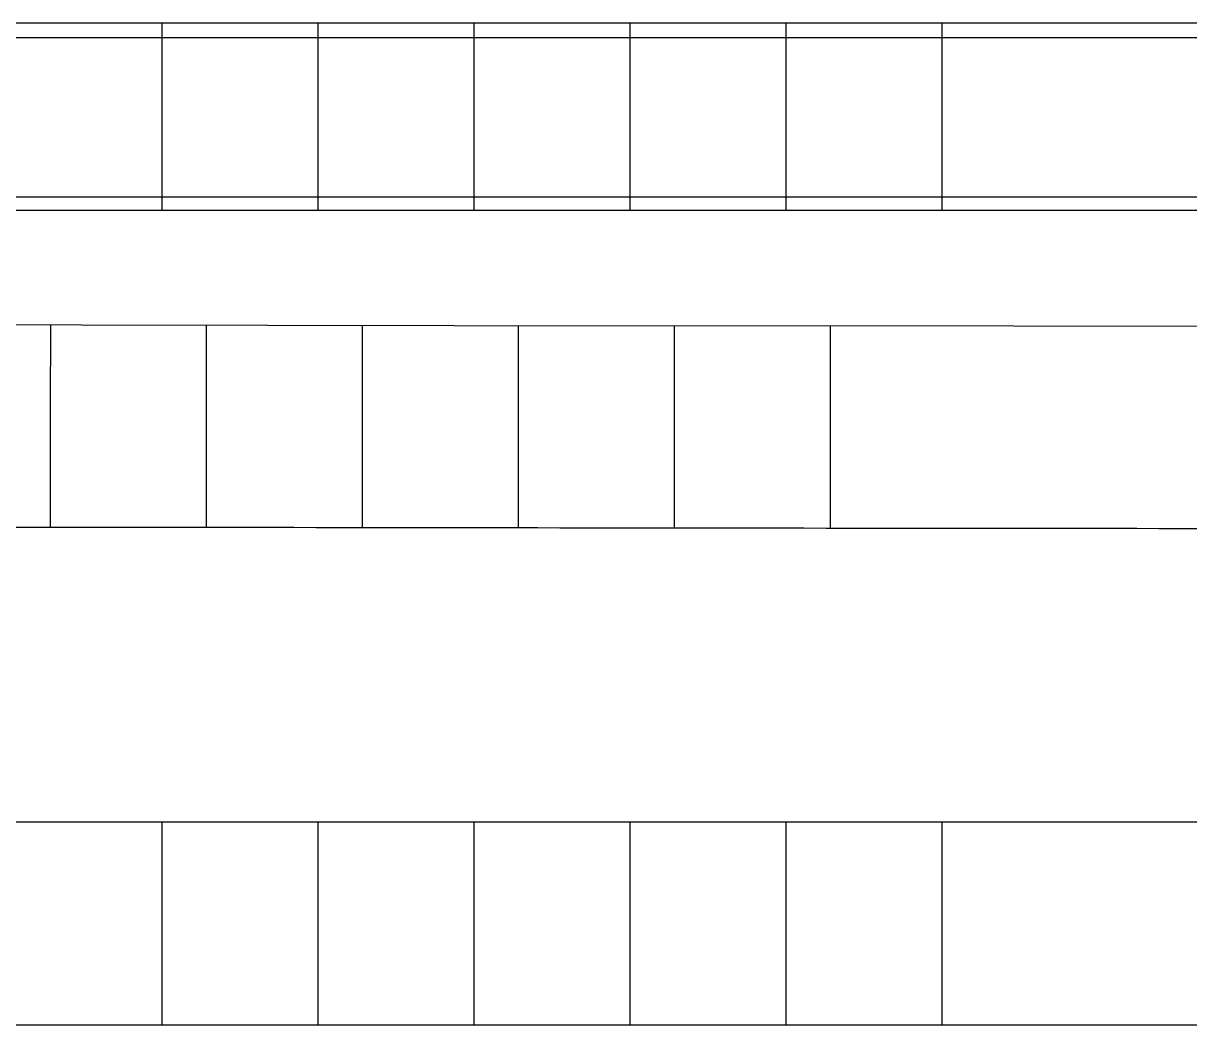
# Model space of a CAD drawing. Header units: metres. Extents: x 0 to 4.64, y -1.22 to 1.19.
# Drawn here: x 2.337 to 3.488, y -1.047 to -0.058 of the extents above; entities that cross this region are included whole.
import ezdxf

# ---------------------------------------------------------------- set-up
doc = ezdxf.new("R2010")
doc.units = ezdxf.units.M

msp = doc.modelspace()

# ---------------------------------------------------------------- linework, layer by layer
at = {"layer": 'back aka back', "color": 94}
msp.add_lwpolyline([(4.06, -0.2424), (4.64, -0.2424), (4.64, -0.1963), (4.64, -0.1502), (4.64, -0.1041), (4.64, -0.058), (4.06, -0.058), (3.48, -0.058), (2.9, -0.058), (2.32, -0.058), (2.32, -0.1041), (2.32, -0.1502), (2.32, -0.1963), (2.32, -0.2424), (2.9, -0.2424), (3.48, -0.2424), (4.06, -0.2424)], dxfattribs=at)
at = {"layer": 'back aka top', "color": 94}
msp.add_lwpolyline([(2.32, -0.8469), (2.32, -0.8969), (2.32, -0.9469), (2.32, -0.997), (2.32, -1.047), (2.9, -1.047), (3.48, -1.047), (4.06, -1.047), (4.64, -1.047), (4.64, -0.997), (4.64, -0.9469), (4.64, -0.8969), (4.64, -0.8469), (4.06, -0.8469), (3.48, -0.8469), (2.9, -0.8469), (2.32, -0.8469)], dxfattribs=at)
at = {"layer": 'buttocks', "color": 135}
for points in [[(2.474, -0.2424), (2.474, -0.2405), (2.474, -0.2387), (2.474, -0.2368), (2.474, -0.235), (2.474, -0.2331), (2.474, -0.2313), (2.474, -0.2294), (2.474, -0.2276), (2.474, -0.2258), (2.474, -0.2239), (2.474, -0.2221), (2.474, -0.2202), (2.474, -0.2184), (2.474, -0.2165), (2.474, -0.2147), (2.474, -0.2129), (2.474, -0.211), (2.474, -0.2092), (2.474, -0.2073), (2.474, -0.2055), (2.474, -0.2036), (2.474, -0.2018), (2.474, -0.2), (2.474, -0.1981), (2.474, -0.1963), (2.474, -0.1944), (2.474, -0.1926), (2.474, -0.1907), (2.474, -0.1889), (2.474, -0.1871), (2.474, -0.1852), (2.474, -0.1834), (2.474, -0.1815), (2.474, -0.1797), (2.474, -0.1778), (2.474, -0.176), (2.474, -0.1742), (2.474, -0.1723), (2.474, -0.1705), (2.474, -0.1686), (2.474, -0.1668), (2.474, -0.1649), (2.474, -0.1631), (2.474, -0.1613), (2.474, -0.1594), (2.474, -0.1576), (2.474, -0.1557), (2.474, -0.1539), (2.474, -0.152), (2.474, -0.1502), (2.474, -0.1484), (2.474, -0.1465), (2.474, -0.1447), (2.474, -0.1428), (2.474, -0.141), (2.474, -0.1391), (2.474, -0.1373), (2.474, -0.1355), (2.474, -0.1336), (2.474, -0.1318), (2.474, -0.1299), (2.474, -0.1281), (2.474, -0.1262), (2.474, -0.1244), (2.474, -0.1226), (2.474, -0.1207), (2.474, -0.1189), (2.474, -0.117), (2.474, -0.1152), (2.474, -0.1133), (2.474, -0.1115), (2.474, -0.1097), (2.474, -0.1078), (2.474, -0.106), (2.474, -0.1041), (2.474, -0.1023), (2.474, -0.1004), (2.474, -0.0986), (2.474, -0.0967), (2.474, -0.0949), (2.474, -0.0931), (2.474, -0.0912), (2.474, -0.0894), (2.474, -0.0875), (2.474, -0.0857), (2.474, -0.0838), (2.474, -0.082), (2.474, -0.0802), (2.474, -0.0783), (2.474, -0.0765), (2.474, -0.0746), (2.474, -0.0728), (2.474, -0.0709), (2.474, -0.0691), (2.474, -0.0673), (2.474, -0.0654), (2.474, -0.0636), (2.474, -0.0617), (2.474, -0.0599), (2.474, -0.058)], [(2.628, -0.2424), (2.628, -0.2405), (2.628, -0.2387), (2.628, -0.2368), (2.628, -0.235), (2.628, -0.2331), (2.628, -0.2313), (2.628, -0.2294), (2.628, -0.2276), (2.628, -0.2258), (2.628, -0.2239), (2.628, -0.2221), (2.628, -0.2202), (2.628, -0.2184), (2.628, -0.2165), (2.628, -0.2147), (2.628, -0.2129), (2.628, -0.211), (2.628, -0.2092), (2.628, -0.2073), (2.628, -0.2055), (2.628, -0.2036), (2.628, -0.2018), (2.628, -0.2), (2.628, -0.1981), (2.628, -0.1963), (2.628, -0.1944), (2.628, -0.1926), (2.628, -0.1907), (2.628, -0.1889), (2.628, -0.1871), (2.628, -0.1852), (2.628, -0.1834), (2.628, -0.1815), (2.628, -0.1797), (2.628, -0.1778), (2.628, -0.176), (2.628, -0.1742), (2.628, -0.1723), (2.628, -0.1705), (2.628, -0.1686), (2.628, -0.1668), (2.628, -0.1649), (2.628, -0.1631), (2.628, -0.1613), (2.628, -0.1594), (2.628, -0.1576), (2.628, -0.1557), (2.628, -0.1539), (2.628, -0.152), (2.628, -0.1502), (2.628, -0.1484), (2.628, -0.1465), (2.628, -0.1447), (2.628, -0.1428), (2.628, -0.141), (2.628, -0.1391), (2.628, -0.1373), (2.628, -0.1355), (2.628, -0.1336), (2.628, -0.1318), (2.628, -0.1299), (2.628, -0.1281), (2.628, -0.1262), (2.628, -0.1244), (2.628, -0.1226), (2.628, -0.1207), (2.628, -0.1189), (2.628, -0.117), (2.628, -0.1152), (2.628, -0.1133), (2.628, -0.1115), (2.628, -0.1097), (2.628, -0.1078), (2.628, -0.106), (2.628, -0.1041), (2.628, -0.1023), (2.628, -0.1004), (2.628, -0.0986), (2.628, -0.0967), (2.628, -0.0949), (2.628, -0.0931), (2.628, -0.0912), (2.628, -0.0894), (2.628, -0.0875), (2.628, -0.0857), (2.628, -0.0838), (2.628, -0.082), (2.628, -0.0802), (2.628, -0.0783), (2.628, -0.0765), (2.628, -0.0746), (2.628, -0.0728), (2.628, -0.0709), (2.628, -0.0691), (2.628, -0.0673), (2.628, -0.0654), (2.628, -0.0636), (2.628, -0.0617), (2.628, -0.0599), (2.628, -0.058)], [(2.782, -0.2424), (2.782, -0.2405), (2.782, -0.2387), (2.782, -0.2368), (2.782, -0.235), (2.782, -0.2331), (2.782, -0.2313), (2.782, -0.2294), (2.782, -0.2276), (2.782, -0.2258), (2.782, -0.2239), (2.782, -0.2221), (2.782, -0.2202), (2.782, -0.2184), (2.782, -0.2165), (2.782, -0.2147), (2.782, -0.2129), (2.782, -0.211), (2.782, -0.2092), (2.782, -0.2073), (2.782, -0.2055), (2.782, -0.2036), (2.782, -0.2018), (2.782, -0.2), (2.782, -0.1981), (2.782, -0.1963), (2.782, -0.1944), (2.782, -0.1926), (2.782, -0.1907), (2.782, -0.1889), (2.782, -0.1871), (2.782, -0.1852), (2.782, -0.1834), (2.782, -0.1815), (2.782, -0.1797), (2.782, -0.1778), (2.782, -0.176), (2.782, -0.1742), (2.782, -0.1723), (2.782, -0.1705), (2.782, -0.1686), (2.782, -0.1668), (2.782, -0.1649), (2.782, -0.1631), (2.782, -0.1613), (2.782, -0.1594), (2.782, -0.1576), (2.782, -0.1557), (2.782, -0.1539), (2.782, -0.152), (2.782, -0.1502), (2.782, -0.1484), (2.782, -0.1465), (2.782, -0.1447), (2.782, -0.1428), (2.782, -0.141), (2.782, -0.1391), (2.782, -0.1373), (2.782, -0.1355), (2.782, -0.1336), (2.782, -0.1318), (2.782, -0.1299), (2.782, -0.1281), (2.782, -0.1262), (2.782, -0.1244), (2.782, -0.1226), (2.782, -0.1207), (2.782, -0.1189), (2.782, -0.117), (2.782, -0.1152), (2.782, -0.1133), (2.782, -0.1115), (2.782, -0.1097), (2.782, -0.1078), (2.782, -0.106), (2.782, -0.1041), (2.782, -0.1023), (2.782, -0.1004), (2.782, -0.0986), (2.782, -0.0967), (2.782, -0.0949), (2.782, -0.0931), (2.782, -0.0912), (2.782, -0.0894), (2.782, -0.0875), (2.782, -0.0857), (2.782, -0.0838), (2.782, -0.082), (2.782, -0.0802), (2.782, -0.0783), (2.782, -0.0765), (2.782, -0.0746), (2.782, -0.0728), (2.782, -0.0709), (2.782, -0.0691), (2.782, -0.0673), (2.782, -0.0654), (2.782, -0.0636), (2.782, -0.0617), (2.782, -0.0599), (2.782, -0.058)], [(2.936, -0.2424), (2.936, -0.2405), (2.936, -0.2387), (2.936, -0.2368), (2.936, -0.235), (2.936, -0.2331), (2.936, -0.2313), (2.936, -0.2294), (2.936, -0.2276), (2.936, -0.2258), (2.936, -0.2239), (2.936, -0.2221), (2.936, -0.2202), (2.936, -0.2184), (2.936, -0.2165), (2.936, -0.2147), (2.936, -0.2129), (2.936, -0.211), (2.936, -0.2092), (2.936, -0.2073), (2.936, -0.2055), (2.936, -0.2036), (2.936, -0.2018), (2.936, -0.2), (2.936, -0.1981), (2.936, -0.1963), (2.936, -0.1944), (2.936, -0.1926), (2.936, -0.1907), (2.936, -0.1889), (2.936, -0.1871), (2.936, -0.1852), (2.936, -0.1834), (2.936, -0.1815), (2.936, -0.1797), (2.936, -0.1778), (2.936, -0.176), (2.936, -0.1742), (2.936, -0.1723), (2.936, -0.1705), (2.936, -0.1686), (2.936, -0.1668), (2.936, -0.1649), (2.936, -0.1631), (2.936, -0.1613), (2.936, -0.1594), (2.936, -0.1576), (2.936, -0.1557), (2.936, -0.1539), (2.936, -0.152), (2.936, -0.1502), (2.936, -0.1484), (2.936, -0.1465), (2.936, -0.1447), (2.936, -0.1428), (2.936, -0.141), (2.936, -0.1391), (2.936, -0.1373), (2.936, -0.1355), (2.936, -0.1336), (2.936, -0.1318), (2.936, -0.1299), (2.936, -0.1281), (2.936, -0.1262), (2.936, -0.1244), (2.936, -0.1226), (2.936, -0.1207), (2.936, -0.1189), (2.936, -0.117), (2.936, -0.1152), (2.936, -0.1133), (2.936, -0.1115), (2.936, -0.1097), (2.936, -0.1078), (2.936, -0.106), (2.936, -0.1041), (2.936, -0.1023), (2.936, -0.1004), (2.936, -0.0986), (2.936, -0.0967), (2.936, -0.0949), (2.936, -0.0931), (2.936, -0.0912), (2.936, -0.0894), (2.936, -0.0875), (2.936, -0.0857), (2.936, -0.0838), (2.936, -0.082), (2.936, -0.0802), (2.936, -0.0783), (2.936, -0.0765), (2.936, -0.0746), (2.936, -0.0728), (2.936, -0.0709), (2.936, -0.0691), (2.936, -0.0673), (2.936, -0.0654), (2.936, -0.0636), (2.936, -0.0617), (2.936, -0.0599), (2.936, -0.058)], [(3.09, -0.2424), (3.09, -0.2405), (3.09, -0.2387), (3.09, -0.2368), (3.09, -0.235), (3.09, -0.2331), (3.09, -0.2313), (3.09, -0.2294), (3.09, -0.2276), (3.09, -0.2258), (3.09, -0.2239), (3.09, -0.2221), (3.09, -0.2202), (3.09, -0.2184), (3.09, -0.2165), (3.09, -0.2147), (3.09, -0.2129), (3.09, -0.211), (3.09, -0.2092), (3.09, -0.2073), (3.09, -0.2055), (3.09, -0.2036), (3.09, -0.2018), (3.09, -0.2), (3.09, -0.1981), (3.09, -0.1963), (3.09, -0.1944), (3.09, -0.1926), (3.09, -0.1907), (3.09, -0.1889), (3.09, -0.1871), (3.09, -0.1852), (3.09, -0.1834), (3.09, -0.1815), (3.09, -0.1797), (3.09, -0.1778), (3.09, -0.176), (3.09, -0.1742), (3.09, -0.1723), (3.09, -0.1705), (3.09, -0.1686), (3.09, -0.1668), (3.09, -0.1649), (3.09, -0.1631), (3.09, -0.1613), (3.09, -0.1594), (3.09, -0.1576), (3.09, -0.1557), (3.09, -0.1539), (3.09, -0.152), (3.09, -0.1502), (3.09, -0.1484), (3.09, -0.1465), (3.09, -0.1447), (3.09, -0.1428), (3.09, -0.141), (3.09, -0.1391), (3.09, -0.1373), (3.09, -0.1355), (3.09, -0.1336), (3.09, -0.1318), (3.09, -0.1299), (3.09, -0.1281), (3.09, -0.1262), (3.09, -0.1244), (3.09, -0.1226), (3.09, -0.1207), (3.09, -0.1189), (3.09, -0.117), (3.09, -0.1152), (3.09, -0.1133), (3.09, -0.1115), (3.09, -0.1097), (3.09, -0.1078), (3.09, -0.106), (3.09, -0.1041), (3.09, -0.1023), (3.09, -0.1004), (3.09, -0.0986), (3.09, -0.0967), (3.09, -0.0949), (3.09, -0.0931), (3.09, -0.0912), (3.09, -0.0894), (3.09, -0.0875), (3.09, -0.0857), (3.09, -0.0838), (3.09, -0.082), (3.09, -0.0802), (3.09, -0.0783), (3.09, -0.0765), (3.09, -0.0746), (3.09, -0.0728), (3.09, -0.0709), (3.09, -0.0691), (3.09, -0.0673), (3.09, -0.0654), (3.09, -0.0636), (3.09, -0.0617), (3.09, -0.0599), (3.09, -0.058)], [(3.244, -0.2424), (3.244, -0.2405), (3.244, -0.2387), (3.244, -0.2368), (3.244, -0.235), (3.244, -0.2331), (3.244, -0.2313), (3.244, -0.2294), (3.244, -0.2276), (3.244, -0.2258), (3.244, -0.2239), (3.244, -0.2221), (3.244, -0.2202), (3.244, -0.2184), (3.244, -0.2165), (3.244, -0.2147), (3.244, -0.2129), (3.244, -0.211), (3.244, -0.2092), (3.244, -0.2073), (3.244, -0.2055), (3.244, -0.2036), (3.244, -0.2018), (3.244, -0.2), (3.244, -0.1981), (3.244, -0.1963), (3.244, -0.1944), (3.244, -0.1926), (3.244, -0.1907), (3.244, -0.1889), (3.244, -0.1871), (3.244, -0.1852), (3.244, -0.1834), (3.244, -0.1815), (3.244, -0.1797), (3.244, -0.1778), (3.244, -0.176), (3.244, -0.1742), (3.244, -0.1723), (3.244, -0.1705), (3.244, -0.1686), (3.244, -0.1668), (3.244, -0.1649), (3.244, -0.1631), (3.244, -0.1613), (3.244, -0.1594), (3.244, -0.1576), (3.244, -0.1557), (3.244, -0.1539), (3.244, -0.152), (3.244, -0.1502), (3.244, -0.1484), (3.244, -0.1465), (3.244, -0.1447), (3.244, -0.1428), (3.244, -0.141), (3.244, -0.1391), (3.244, -0.1373), (3.244, -0.1355), (3.244, -0.1336), (3.244, -0.1318), (3.244, -0.1299), (3.244, -0.1281), (3.244, -0.1262), (3.244, -0.1244), (3.244, -0.1226), (3.244, -0.1207), (3.244, -0.1189), (3.244, -0.117), (3.244, -0.1152), (3.244, -0.1133), (3.244, -0.1115), (3.244, -0.1097), (3.244, -0.1078), (3.244, -0.106), (3.244, -0.1041), (3.244, -0.1023), (3.244, -0.1004), (3.244, -0.0986), (3.244, -0.0967), (3.244, -0.0949), (3.244, -0.0931), (3.244, -0.0912), (3.244, -0.0894), (3.244, -0.0875), (3.244, -0.0857), (3.244, -0.0838), (3.244, -0.082), (3.244, -0.0802), (3.244, -0.0783), (3.244, -0.0765), (3.244, -0.0746), (3.244, -0.0728), (3.244, -0.0709), (3.244, -0.0691), (3.244, -0.0673), (3.244, -0.0654), (3.244, -0.0636), (3.244, -0.0617), (3.244, -0.0599), (3.244, -0.058)], [(2.3638, -0.5559), (2.3638, -0.5539), (2.3638, -0.5519), (2.3638, -0.5499), (2.3638, -0.5479), (2.3638, -0.5459), (2.3638, -0.5439), (2.3638, -0.5419), (2.3638, -0.5399), (2.3638, -0.5379), (2.3638, -0.5359), (2.3638, -0.5339), (2.3638, -0.5319), (2.3638, -0.5299), (2.3638, -0.5279), (2.3638, -0.5259), (2.3638, -0.5239), (2.3638, -0.5219), (2.3638, -0.5199), (2.3638, -0.5179), (2.3638, -0.5159), (2.3638, -0.5139), (2.3638, -0.5119), (2.3638, -0.5099), (2.3638, -0.5079), (2.3638, -0.5059), (2.3638, -0.5039), (2.3638, -0.5019), (2.3638, -0.4999), (2.3638, -0.4979), (2.3638, -0.4959), (2.3638, -0.4939), (2.3638, -0.4919), (2.3638, -0.4899), (2.3638, -0.4879), (2.3638, -0.4859), (2.3638, -0.4839), (2.3638, -0.4819), (2.3638, -0.4799), (2.3639, -0.4779), (2.3639, -0.4759), (2.3639, -0.4739), (2.3639, -0.4719), (2.3639, -0.4699), (2.3639, -0.4679), (2.3639, -0.4659), (2.3639, -0.4639), (2.3639, -0.4619), (2.3639, -0.4599), (2.3639, -0.4579), (2.3639, -0.4559), (2.3639, -0.4538), (2.3639, -0.4518), (2.3639, -0.4498), (2.3639, -0.4478), (2.3639, -0.4458), (2.3639, -0.4438), (2.3639, -0.4418), (2.3639, -0.4398), (2.3639, -0.4378), (2.3639, -0.4358), (2.3639, -0.4338), (2.3639, -0.4318), (2.3639, -0.4298), (2.3639, -0.4278), (2.3639, -0.4258), (2.3639, -0.4238), (2.3639, -0.4218), (2.3639, -0.4198), (2.3639, -0.4178), (2.3639, -0.4158), (2.3639, -0.4138), (2.3639, -0.4118), (2.3639, -0.4098), (2.3639, -0.4078), (2.3639, -0.4058), (2.3639, -0.4038), (2.3639, -0.4018), (2.3639, -0.3998), (2.3639, -0.3978), (2.364, -0.3958), (2.364, -0.3938), (2.364, -0.3918), (2.364, -0.3898), (2.364, -0.3878), (2.364, -0.3858), (2.364, -0.3838), (2.364, -0.3818), (2.364, -0.3798), (2.364, -0.3778), (2.364, -0.3758), (2.364, -0.3738), (2.364, -0.3718), (2.364, -0.3698), (2.364, -0.3678), (2.364, -0.3658), (2.364, -0.3638), (2.364, -0.3618), (2.364, -0.3598), (2.364, -0.3578), (2.364, -0.3558)], [(2.5178, -0.5561), (2.5178, -0.5541), (2.5178, -0.5521), (2.5178, -0.5501), (2.5178, -0.5481), (2.5178, -0.5461), (2.5178, -0.5441), (2.5178, -0.5421), (2.5178, -0.5401), (2.5178, -0.5381), (2.5178, -0.5361), (2.5178, -0.5341), (2.5178, -0.5321), (2.5178, -0.5301), (2.5178, -0.5281), (2.5178, -0.5261), (2.5178, -0.5241), (2.5178, -0.5221), (2.5178, -0.5201), (2.5178, -0.5181), (2.5178, -0.5161), (2.5178, -0.5141), (2.5178, -0.5121), (2.5178, -0.5101), (2.5178, -0.5081), (2.5178, -0.5061), (2.5178, -0.5041), (2.5178, -0.5021), (2.5178, -0.5001), (2.5178, -0.4981), (2.5178, -0.4961), (2.5178, -0.4941), (2.5178, -0.4921), (2.5178, -0.4901), (2.5178, -0.4881), (2.5178, -0.4861), (2.5178, -0.4841), (2.5178, -0.482), (2.5178, -0.48), (2.5179, -0.478), (2.5179, -0.476), (2.5179, -0.474), (2.5179, -0.472), (2.5179, -0.47), (2.5179, -0.468), (2.5179, -0.466), (2.5179, -0.464), (2.5179, -0.462), (2.5179, -0.46), (2.5179, -0.458), (2.5179, -0.456), (2.5179, -0.454), (2.5179, -0.452), (2.5179, -0.45), (2.5179, -0.448), (2.5179, -0.446), (2.5179, -0.444), (2.5179, -0.442), (2.5179, -0.44), (2.5179, -0.438), (2.5179, -0.436), (2.5179, -0.434), (2.5179, -0.432), (2.5179, -0.43), (2.5179, -0.428), (2.5179, -0.426), (2.5179, -0.424), (2.5179, -0.422), (2.5179, -0.42), (2.5179, -0.418), (2.5179, -0.416), (2.5179, -0.414), (2.5179, -0.412), (2.5179, -0.41), (2.5179, -0.408), (2.5179, -0.406), (2.5179, -0.404), (2.5179, -0.402), (2.5179, -0.4), (2.5179, -0.398), (2.5179, -0.396), (2.518, -0.394), (2.518, -0.392), (2.518, -0.39), (2.518, -0.388), (2.518, -0.386), (2.518, -0.384), (2.518, -0.382), (2.518, -0.38), (2.518, -0.378), (2.518, -0.376), (2.518, -0.374), (2.518, -0.372), (2.518, -0.37), (2.518, -0.368), (2.518, -0.366), (2.518, -0.364), (2.518, -0.362), (2.518, -0.36), (2.518, -0.358), (2.518, -0.356)], [(2.6718, -0.5563), (2.6718, -0.5543), (2.6718, -0.5523), (2.6718, -0.5503), (2.6718, -0.5483), (2.6718, -0.5463), (2.6718, -0.5443), (2.6718, -0.5423), (2.6718, -0.5403), (2.6718, -0.5383), (2.6718, -0.5363), (2.6718, -0.5343), (2.6718, -0.5323), (2.6718, -0.5303), (2.6718, -0.5283), (2.6718, -0.5263), (2.6718, -0.5243), (2.6718, -0.5223), (2.6718, -0.5203), (2.6718, -0.5183), (2.6718, -0.5163), (2.6718, -0.5143), (2.6718, -0.5123), (2.6718, -0.5102), (2.6718, -0.5082), (2.6718, -0.5062), (2.6718, -0.5042), (2.6718, -0.5022), (2.6718, -0.5002), (2.6718, -0.4982), (2.6718, -0.4962), (2.6718, -0.4942), (2.6718, -0.4922), (2.6718, -0.4902), (2.6718, -0.4882), (2.6718, -0.4862), (2.6718, -0.4842), (2.6718, -0.4822), (2.6718, -0.4802), (2.6718, -0.4782), (2.6719, -0.4762), (2.6719, -0.4742), (2.6719, -0.4722), (2.6719, -0.4702), (2.6719, -0.4682), (2.6719, -0.4662), (2.6719, -0.4642), (2.6719, -0.4622), (2.6719, -0.4602), (2.6719, -0.4582), (2.6719, -0.4562), (2.6719, -0.4542), (2.6719, -0.4522), (2.6719, -0.4502), (2.6719, -0.4482), (2.6719, -0.4462), (2.6719, -0.4442), (2.6719, -0.4422), (2.6719, -0.4402), (2.6719, -0.4382), (2.6719, -0.4362), (2.6719, -0.4342), (2.6719, -0.4322), (2.6719, -0.4302), (2.6719, -0.4282), (2.6719, -0.4262), (2.6719, -0.4242), (2.6719, -0.4222), (2.6719, -0.4202), (2.6719, -0.4182), (2.6719, -0.4162), (2.6719, -0.4142), (2.6719, -0.4122), (2.6719, -0.4102), (2.6719, -0.4082), (2.6719, -0.4062), (2.6719, -0.4042), (2.6719, -0.4022), (2.6719, -0.4002), (2.6719, -0.3982), (2.6719, -0.3962), (2.672, -0.3942), (2.672, -0.3922), (2.672, -0.3902), (2.672, -0.3882), (2.672, -0.3862), (2.672, -0.3842), (2.672, -0.3822), (2.672, -0.3802), (2.672, -0.3782), (2.672, -0.3762), (2.672, -0.3742), (2.672, -0.3722), (2.672, -0.3702), (2.672, -0.3682), (2.672, -0.3662), (2.672, -0.3642), (2.672, -0.3622), (2.672, -0.3602), (2.672, -0.3582), (2.672, -0.3562)], [(2.8258, -0.5565), (2.8258, -0.5545), (2.8258, -0.5525), (2.8258, -0.5505), (2.8258, -0.5485), (2.8258, -0.5465), (2.8258, -0.5445), (2.8258, -0.5425), (2.8258, -0.5405), (2.8258, -0.5384), (2.8258, -0.5364), (2.8258, -0.5344), (2.8258, -0.5324), (2.8258, -0.5304), (2.8258, -0.5284), (2.8258, -0.5264), (2.8258, -0.5244), (2.8258, -0.5224), (2.8258, -0.5204), (2.8258, -0.5184), (2.8258, -0.5164), (2.8258, -0.5144), (2.8258, -0.5124), (2.8258, -0.5104), (2.8258, -0.5084), (2.8258, -0.5064), (2.8258, -0.5044), (2.8258, -0.5024), (2.8258, -0.5004), (2.8258, -0.4984), (2.8258, -0.4964), (2.8258, -0.4944), (2.8258, -0.4924), (2.8258, -0.4904), (2.8258, -0.4884), (2.8258, -0.4864), (2.8258, -0.4844), (2.8258, -0.4824), (2.8258, -0.4804), (2.8258, -0.4784), (2.8259, -0.4764), (2.8259, -0.4744), (2.8259, -0.4724), (2.8259, -0.4704), (2.8259, -0.4684), (2.8259, -0.4664), (2.8259, -0.4644), (2.8259, -0.4624), (2.8259, -0.4604), (2.8259, -0.4584), (2.8259, -0.4564), (2.8259, -0.4544), (2.8259, -0.4524), (2.8259, -0.4504), (2.8259, -0.4484), (2.8259, -0.4464), (2.8259, -0.4444), (2.8259, -0.4424), (2.8259, -0.4404), (2.8259, -0.4384), (2.8259, -0.4364), (2.8259, -0.4344), (2.8259, -0.4324), (2.8259, -0.4304), (2.8259, -0.4284), (2.8259, -0.4264), (2.8259, -0.4244), (2.8259, -0.4224), (2.8259, -0.4204), (2.8259, -0.4184), (2.8259, -0.4164), (2.8259, -0.4144), (2.8259, -0.4124), (2.8259, -0.4104), (2.8259, -0.4084), (2.8259, -0.4064), (2.8259, -0.4044), (2.8259, -0.4024), (2.8259, -0.4004), (2.8259, -0.3984), (2.8259, -0.3964), (2.8259, -0.3944), (2.826, -0.3924), (2.826, -0.3904), (2.826, -0.3884), (2.826, -0.3864), (2.826, -0.3844), (2.826, -0.3824), (2.826, -0.3804), (2.826, -0.3784), (2.826, -0.3764), (2.826, -0.3744), (2.826, -0.3724), (2.826, -0.3704), (2.826, -0.3684), (2.826, -0.3664), (2.826, -0.3644), (2.826, -0.3624), (2.826, -0.3604), (2.826, -0.3583), (2.826, -0.3563)], [(2.9798, -0.5566), (2.9798, -0.5546), (2.9798, -0.5526), (2.9798, -0.5506), (2.9798, -0.5486), (2.9798, -0.5466), (2.9798, -0.5446), (2.9798, -0.5426), (2.9798, -0.5406), (2.9798, -0.5386), (2.9798, -0.5366), (2.9798, -0.5346), (2.9798, -0.5326), (2.9798, -0.5306), (2.9798, -0.5286), (2.9798, -0.5266), (2.9798, -0.5246), (2.9798, -0.5226), (2.9798, -0.5206), (2.9798, -0.5186), (2.9798, -0.5166), (2.9798, -0.5146), (2.9798, -0.5126), (2.9798, -0.5106), (2.9798, -0.5086), (2.9798, -0.5066), (2.9798, -0.5046), (2.9798, -0.5026), (2.9798, -0.5006), (2.9798, -0.4986), (2.9798, -0.4966), (2.9798, -0.4946), (2.9798, -0.4926), (2.9798, -0.4906), (2.9798, -0.4886), (2.9798, -0.4866), (2.9798, -0.4846), (2.9798, -0.4826), (2.9798, -0.4806), (2.9798, -0.4786), (2.9799, -0.4766), (2.9799, -0.4746), (2.9799, -0.4726), (2.9799, -0.4706), (2.9799, -0.4686), (2.9799, -0.4666), (2.9799, -0.4646), (2.9799, -0.4626), (2.9799, -0.4606), (2.9799, -0.4586), (2.9799, -0.4566), (2.9799, -0.4546), (2.9799, -0.4526), (2.9799, -0.4506), (2.9799, -0.4486), (2.9799, -0.4466), (2.9799, -0.4446), (2.9799, -0.4426), (2.9799, -0.4406), (2.9799, -0.4386), (2.9799, -0.4366), (2.9799, -0.4346), (2.9799, -0.4326), (2.9799, -0.4306), (2.9799, -0.4286), (2.9799, -0.4266), (2.9799, -0.4246), (2.9799, -0.4226), (2.9799, -0.4206), (2.9799, -0.4186), (2.9799, -0.4166), (2.9799, -0.4146), (2.9799, -0.4126), (2.9799, -0.4106), (2.9799, -0.4086), (2.9799, -0.4066), (2.9799, -0.4046), (2.9799, -0.4026), (2.9799, -0.4006), (2.9799, -0.3986), (2.9799, -0.3966), (2.9799, -0.3946), (2.98, -0.3926), (2.98, -0.3906), (2.98, -0.3886), (2.98, -0.3865), (2.98, -0.3845), (2.98, -0.3825), (2.98, -0.3805), (2.98, -0.3785), (2.98, -0.3765), (2.98, -0.3745), (2.98, -0.3725), (2.98, -0.3705), (2.98, -0.3685), (2.98, -0.3665), (2.98, -0.3645), (2.98, -0.3625), (2.98, -0.3605), (2.98, -0.3585), (2.98, -0.3565)], [(3.1338, -0.5568), (3.1338, -0.5548), (3.1338, -0.5528), (3.1338, -0.5508), (3.1338, -0.5488), (3.1338, -0.5468), (3.1338, -0.5448), (3.1338, -0.5428), (3.1338, -0.5408), (3.1338, -0.5388), (3.1338, -0.5368), (3.1338, -0.5348), (3.1338, -0.5328), (3.1338, -0.5308), (3.1338, -0.5288), (3.1338, -0.5268), (3.1338, -0.5248), (3.1338, -0.5228), (3.1338, -0.5208), (3.1338, -0.5188), (3.1338, -0.5168), (3.1338, -0.5148), (3.1338, -0.5128), (3.1338, -0.5108), (3.1338, -0.5088), (3.1338, -0.5068), (3.1338, -0.5048), (3.1338, -0.5028), (3.1338, -0.5008), (3.1338, -0.4988), (3.1338, -0.4968), (3.1338, -0.4948), (3.1338, -0.4928), (3.1338, -0.4908), (3.1338, -0.4888), (3.1338, -0.4868), (3.1338, -0.4848), (3.1338, -0.4828), (3.1338, -0.4808), (3.1338, -0.4788), (3.1339, -0.4768), (3.1339, -0.4748), (3.1339, -0.4728), (3.1339, -0.4708), (3.1339, -0.4688), (3.1339, -0.4668), (3.1339, -0.4648), (3.1339, -0.4628), (3.1339, -0.4608), (3.1339, -0.4588), (3.1339, -0.4568), (3.1339, -0.4548), (3.1339, -0.4528), (3.1339, -0.4508), (3.1339, -0.4488), (3.1339, -0.4468), (3.1339, -0.4448), (3.1339, -0.4428), (3.1339, -0.4408), (3.1339, -0.4388), (3.1339, -0.4368), (3.1339, -0.4348), (3.1339, -0.4328), (3.1339, -0.4308), (3.1339, -0.4288), (3.1339, -0.4268), (3.1339, -0.4248), (3.1339, -0.4228), (3.1339, -0.4208), (3.1339, -0.4188), (3.1339, -0.4168), (3.1339, -0.4147), (3.1339, -0.4127), (3.1339, -0.4107), (3.1339, -0.4087), (3.1339, -0.4067), (3.1339, -0.4047), (3.1339, -0.4027), (3.1339, -0.4007), (3.1339, -0.3987), (3.1339, -0.3967), (3.1339, -0.3947), (3.134, -0.3927), (3.134, -0.3907), (3.134, -0.3887), (3.134, -0.3867), (3.134, -0.3847), (3.134, -0.3827), (3.134, -0.3807), (3.134, -0.3787), (3.134, -0.3767), (3.134, -0.3747), (3.134, -0.3727), (3.134, -0.3707), (3.134, -0.3687), (3.134, -0.3667), (3.134, -0.3647), (3.134, -0.3627), (3.134, -0.3607), (3.134, -0.3587), (3.134, -0.3567)], [(2.474, -1.047), (2.474, -1.045), (2.474, -1.043), (2.474, -1.041), (2.474, -1.039), (2.474, -1.037), (2.474, -1.035), (2.474, -1.033), (2.474, -1.031), (2.474, -1.029), (2.474, -1.027), (2.474, -1.025), (2.474, -1.023), (2.474, -1.021), (2.474, -1.019), (2.474, -1.017), (2.474, -1.015), (2.474, -1.013), (2.474, -1.011), (2.474, -1.009), (2.474, -1.007), (2.474, -1.005), (2.474, -1.003), (2.474, -1.001), (2.474, -0.999), (2.474, -0.997), (2.474, -0.995), (2.474, -0.993), (2.474, -0.991), (2.474, -0.9889), (2.474, -0.9869), (2.474, -0.9849), (2.474, -0.9829), (2.474, -0.9809), (2.474, -0.9789), (2.474, -0.9769), (2.474, -0.9749), (2.474, -0.9729), (2.474, -0.9709), (2.474, -0.9689), (2.474, -0.9669), (2.474, -0.9649), (2.474, -0.9629), (2.474, -0.9609), (2.474, -0.9589), (2.474, -0.9569), (2.474, -0.9549), (2.474, -0.9529), (2.474, -0.9509), (2.474, -0.9489), (2.474, -0.9469), (2.474, -0.9449), (2.474, -0.9429), (2.474, -0.9409), (2.474, -0.9389), (2.474, -0.9369), (2.474, -0.9349), (2.474, -0.9329), (2.474, -0.9309), (2.474, -0.9289), (2.474, -0.9269), (2.474, -0.9249), (2.474, -0.9229), (2.474, -0.9209), (2.474, -0.9189), (2.474, -0.9169), (2.474, -0.9149), (2.474, -0.9129), (2.474, -0.9109), (2.474, -0.9089), (2.474, -0.9069), (2.474, -0.9049), (2.474, -0.9029), (2.474, -0.9009), (2.474, -0.8989), (2.474, -0.8969), (2.474, -0.8949), (2.474, -0.8929), (2.474, -0.8909), (2.474, -0.8889), (2.474, -0.8869), (2.474, -0.8849), (2.474, -0.8829), (2.474, -0.8809), (2.474, -0.8789), (2.474, -0.8769), (2.474, -0.8749), (2.474, -0.8729), (2.474, -0.8709), (2.474, -0.8689), (2.474, -0.8669), (2.474, -0.8649), (2.474, -0.8629), (2.474, -0.8609), (2.474, -0.8589), (2.474, -0.8569), (2.474, -0.8549), (2.474, -0.8529), (2.474, -0.8509), (2.474, -0.8489), (2.474, -0.8469)], [(2.628, -1.047), (2.628, -1.045), (2.628, -1.043), (2.628, -1.041), (2.628, -1.039), (2.628, -1.037), (2.628, -1.035), (2.628, -1.033), (2.628, -1.031), (2.628, -1.029), (2.628, -1.027), (2.628, -1.025), (2.628, -1.023), (2.628, -1.021), (2.628, -1.019), (2.628, -1.017), (2.628, -1.015), (2.628, -1.013), (2.628, -1.011), (2.628, -1.009), (2.628, -1.007), (2.628, -1.005), (2.628, -1.003), (2.628, -1.001), (2.628, -0.999), (2.628, -0.997), (2.628, -0.995), (2.628, -0.993), (2.628, -0.991), (2.628, -0.9889), (2.628, -0.9869), (2.628, -0.9849), (2.628, -0.9829), (2.628, -0.9809), (2.628, -0.9789), (2.628, -0.9769), (2.628, -0.9749), (2.628, -0.9729), (2.628, -0.9709), (2.628, -0.9689), (2.628, -0.9669), (2.628, -0.9649), (2.628, -0.9629), (2.628, -0.9609), (2.628, -0.9589), (2.628, -0.9569), (2.628, -0.9549), (2.628, -0.9529), (2.628, -0.9509), (2.628, -0.9489), (2.628, -0.9469), (2.628, -0.9449), (2.628, -0.9429), (2.628, -0.9409), (2.628, -0.9389), (2.628, -0.9369), (2.628, -0.9349), (2.628, -0.9329), (2.628, -0.9309), (2.628, -0.9289), (2.628, -0.9269), (2.628, -0.9249), (2.628, -0.9229), (2.628, -0.9209), (2.628, -0.9189), (2.628, -0.9169), (2.628, -0.9149), (2.628, -0.9129), (2.628, -0.9109), (2.628, -0.9089), (2.628, -0.9069), (2.628, -0.9049), (2.628, -0.9029), (2.628, -0.9009), (2.628, -0.8989), (2.628, -0.8969), (2.628, -0.8949), (2.628, -0.8929), (2.628, -0.8909), (2.628, -0.8889), (2.628, -0.8869), (2.628, -0.8849), (2.628, -0.8829), (2.628, -0.8809), (2.628, -0.8789), (2.628, -0.8769), (2.628, -0.8749), (2.628, -0.8729), (2.628, -0.8709), (2.628, -0.8689), (2.628, -0.8669), (2.628, -0.8649), (2.628, -0.8629), (2.628, -0.8609), (2.628, -0.8589), (2.628, -0.8569), (2.628, -0.8549), (2.628, -0.8529), (2.628, -0.8509), (2.628, -0.8489), (2.628, -0.8469)], [(2.782, -1.047), (2.782, -1.045), (2.782, -1.043), (2.782, -1.041), (2.782, -1.039), (2.782, -1.037), (2.782, -1.035), (2.782, -1.033), (2.782, -1.031), (2.782, -1.029), (2.782, -1.027), (2.782, -1.025), (2.782, -1.023), (2.782, -1.021), (2.782, -1.019), (2.782, -1.017), (2.782, -1.015), (2.782, -1.013), (2.782, -1.011), (2.782, -1.009), (2.782, -1.007), (2.782, -1.005), (2.782, -1.003), (2.782, -1.001), (2.782, -0.999), (2.782, -0.997), (2.782, -0.995), (2.782, -0.993), (2.782, -0.991), (2.782, -0.9889), (2.782, -0.9869), (2.782, -0.9849), (2.782, -0.9829), (2.782, -0.9809), (2.782, -0.9789), (2.782, -0.9769), (2.782, -0.9749), (2.782, -0.9729), (2.782, -0.9709), (2.782, -0.9689), (2.782, -0.9669), (2.782, -0.9649), (2.782, -0.9629), (2.782, -0.9609), (2.782, -0.9589), (2.782, -0.9569), (2.782, -0.9549), (2.782, -0.9529), (2.782, -0.9509), (2.782, -0.9489), (2.782, -0.9469), (2.782, -0.9449), (2.782, -0.9429), (2.782, -0.9409), (2.782, -0.9389), (2.782, -0.9369), (2.782, -0.9349), (2.782, -0.9329), (2.782, -0.9309), (2.782, -0.9289), (2.782, -0.9269), (2.782, -0.9249), (2.782, -0.9229), (2.782, -0.9209), (2.782, -0.9189), (2.782, -0.9169), (2.782, -0.9149), (2.782, -0.9129), (2.782, -0.9109), (2.782, -0.9089), (2.782, -0.9069), (2.782, -0.9049), (2.782, -0.9029), (2.782, -0.9009), (2.782, -0.8989), (2.782, -0.8969), (2.782, -0.8949), (2.782, -0.8929), (2.782, -0.8909), (2.782, -0.8889), (2.782, -0.8869), (2.782, -0.8849), (2.782, -0.8829), (2.782, -0.8809), (2.782, -0.8789), (2.782, -0.8769), (2.782, -0.8749), (2.782, -0.8729), (2.782, -0.8709), (2.782, -0.8689), (2.782, -0.8669), (2.782, -0.8649), (2.782, -0.8629), (2.782, -0.8609), (2.782, -0.8589), (2.782, -0.8569), (2.782, -0.8549), (2.782, -0.8529), (2.782, -0.8509), (2.782, -0.8489), (2.782, -0.8469)], [(2.936, -1.047), (2.936, -1.045), (2.936, -1.043), (2.936, -1.041), (2.936, -1.039), (2.936, -1.037), (2.936, -1.035), (2.936, -1.033), (2.936, -1.031), (2.936, -1.029), (2.936, -1.027), (2.936, -1.025), (2.936, -1.023), (2.936, -1.021), (2.936, -1.019), (2.936, -1.017), (2.936, -1.015), (2.936, -1.013), (2.936, -1.011), (2.936, -1.009), (2.936, -1.007), (2.936, -1.005), (2.936, -1.003), (2.936, -1.001), (2.936, -0.999), (2.936, -0.997), (2.936, -0.995), (2.936, -0.993), (2.936, -0.991), (2.936, -0.9889), (2.936, -0.9869), (2.936, -0.9849), (2.936, -0.9829), (2.936, -0.9809), (2.936, -0.9789), (2.936, -0.9769), (2.936, -0.9749), (2.936, -0.9729), (2.936, -0.9709), (2.936, -0.9689), (2.936, -0.9669), (2.936, -0.9649), (2.936, -0.9629), (2.936, -0.9609), (2.936, -0.9589), (2.936, -0.9569), (2.936, -0.9549), (2.936, -0.9529), (2.936, -0.9509), (2.936, -0.9489), (2.936, -0.9469), (2.936, -0.9449), (2.936, -0.9429), (2.936, -0.9409), (2.936, -0.9389), (2.936, -0.9369), (2.936, -0.9349), (2.936, -0.9329), (2.936, -0.9309), (2.936, -0.9289), (2.936, -0.9269), (2.936, -0.9249), (2.936, -0.9229), (2.936, -0.9209), (2.936, -0.9189), (2.936, -0.9169), (2.936, -0.9149), (2.936, -0.9129), (2.936, -0.9109), (2.936, -0.9089), (2.936, -0.9069), (2.936, -0.9049), (2.936, -0.9029), (2.936, -0.9009), (2.936, -0.8989), (2.936, -0.8969), (2.936, -0.8949), (2.936, -0.8929), (2.936, -0.8909), (2.936, -0.8889), (2.936, -0.8869), (2.936, -0.8849), (2.936, -0.8829), (2.936, -0.8809), (2.936, -0.8789), (2.936, -0.8769), (2.936, -0.8749), (2.936, -0.8729), (2.936, -0.8709), (2.936, -0.8689), (2.936, -0.8669), (2.936, -0.8649), (2.936, -0.8629), (2.936, -0.8609), (2.936, -0.8589), (2.936, -0.8569), (2.936, -0.8549), (2.936, -0.8529), (2.936, -0.8509), (2.936, -0.8489), (2.936, -0.8469)], [(3.09, -1.047), (3.09, -1.045), (3.09, -1.043), (3.09, -1.041), (3.09, -1.039), (3.09, -1.037), (3.09, -1.035), (3.09, -1.033), (3.09, -1.031), (3.09, -1.029), (3.09, -1.027), (3.09, -1.025), (3.09, -1.023), (3.09, -1.021), (3.09, -1.019), (3.09, -1.017), (3.09, -1.015), (3.09, -1.013), (3.09, -1.011), (3.09, -1.009), (3.09, -1.007), (3.09, -1.005), (3.09, -1.003), (3.09, -1.001), (3.09, -0.999), (3.09, -0.997), (3.09, -0.995), (3.09, -0.993), (3.09, -0.991), (3.09, -0.9889), (3.09, -0.9869), (3.09, -0.9849), (3.09, -0.9829), (3.09, -0.9809), (3.09, -0.9789), (3.09, -0.9769), (3.09, -0.9749), (3.09, -0.9729), (3.09, -0.9709), (3.09, -0.9689), (3.09, -0.9669), (3.09, -0.9649), (3.09, -0.9629), (3.09, -0.9609), (3.09, -0.9589), (3.09, -0.9569), (3.09, -0.9549), (3.09, -0.9529), (3.09, -0.9509), (3.09, -0.9489), (3.09, -0.9469), (3.09, -0.9449), (3.09, -0.9429), (3.09, -0.9409), (3.09, -0.9389), (3.09, -0.9369), (3.09, -0.9349), (3.09, -0.9329), (3.09, -0.9309), (3.09, -0.9289), (3.09, -0.9269), (3.09, -0.9249), (3.09, -0.9229), (3.09, -0.9209), (3.09, -0.9189), (3.09, -0.9169), (3.09, -0.9149), (3.09, -0.9129), (3.09, -0.9109), (3.09, -0.9089), (3.09, -0.9069), (3.09, -0.9049), (3.09, -0.9029), (3.09, -0.9009), (3.09, -0.8989), (3.09, -0.8969), (3.09, -0.8949), (3.09, -0.8929), (3.09, -0.8909), (3.09, -0.8889), (3.09, -0.8869), (3.09, -0.8849), (3.09, -0.8829), (3.09, -0.8809), (3.09, -0.8789), (3.09, -0.8769), (3.09, -0.8749), (3.09, -0.8729), (3.09, -0.8709), (3.09, -0.8689), (3.09, -0.8669), (3.09, -0.8649), (3.09, -0.8629), (3.09, -0.8609), (3.09, -0.8589), (3.09, -0.8569), (3.09, -0.8549), (3.09, -0.8529), (3.09, -0.8509), (3.09, -0.8489), (3.09, -0.8469)], [(3.244, -1.047), (3.244, -1.045), (3.244, -1.043), (3.244, -1.041), (3.244, -1.039), (3.244, -1.037), (3.244, -1.035), (3.244, -1.033), (3.244, -1.031), (3.244, -1.029), (3.244, -1.027), (3.244, -1.025), (3.244, -1.023), (3.244, -1.021), (3.244, -1.019), (3.244, -1.017), (3.244, -1.015), (3.244, -1.013), (3.244, -1.011), (3.244, -1.009), (3.244, -1.007), (3.244, -1.005), (3.244, -1.003), (3.244, -1.001), (3.244, -0.999), (3.244, -0.997), (3.244, -0.995), (3.244, -0.993), (3.244, -0.991), (3.244, -0.9889), (3.244, -0.9869), (3.244, -0.9849), (3.244, -0.9829), (3.244, -0.9809), (3.244, -0.9789), (3.244, -0.9769), (3.244, -0.9749), (3.244, -0.9729), (3.244, -0.9709), (3.244, -0.9689), (3.244, -0.9669), (3.244, -0.9649), (3.244, -0.9629), (3.244, -0.9609), (3.244, -0.9589), (3.244, -0.9569), (3.244, -0.9549), (3.244, -0.9529), (3.244, -0.9509), (3.244, -0.9489), (3.244, -0.9469), (3.244, -0.9449), (3.244, -0.9429), (3.244, -0.9409), (3.244, -0.9389), (3.244, -0.9369), (3.244, -0.9349), (3.244, -0.9329), (3.244, -0.9309), (3.244, -0.9289), (3.244, -0.9269), (3.244, -0.9249), (3.244, -0.9229), (3.244, -0.9209), (3.244, -0.9189), (3.244, -0.9169), (3.244, -0.9149), (3.244, -0.9129), (3.244, -0.9109), (3.244, -0.9089), (3.244, -0.9069), (3.244, -0.9049), (3.244, -0.9029), (3.244, -0.9009), (3.244, -0.8989), (3.244, -0.8969), (3.244, -0.8949), (3.244, -0.8929), (3.244, -0.8909), (3.244, -0.8889), (3.244, -0.8869), (3.244, -0.8849), (3.244, -0.8829), (3.244, -0.8809), (3.244, -0.8789), (3.244, -0.8769), (3.244, -0.8749), (3.244, -0.8729), (3.244, -0.8709), (3.244, -0.8689), (3.244, -0.8669), (3.244, -0.8649), (3.244, -0.8629), (3.244, -0.8609), (3.244, -0.8589), (3.244, -0.8569), (3.244, -0.8549), (3.244, -0.8529), (3.244, -0.8509), (3.244, -0.8489), (3.244, -0.8469)]]:
    msp.add_lwpolyline(points, dxfattribs=at)
at = {"layer": 'front aka top', "color": 94}
msp.add_lwpolyline([(2.2098, -0.5557), (2.2098, -0.5057), (2.2099, -0.4557), (2.2099, -0.4056), (2.21, -0.3556), (2.7625, -0.3563), (3.315, -0.3569), (3.8675, -0.3576), (4.42, -0.3583), (4.4149, -0.4083), (4.4099, -0.4583), (4.4048, -0.5083), (4.3998, -0.5584), (3.8523, -0.5577), (3.3048, -0.557), (2.7573, -0.5564), (2.2098, -0.5557)], dxfattribs=at)
at = {"layer": 'stations', "color": 135}
msp.add_lwpolyline([(3.5019, -0.5572), (3.48, -0.5572), (3.4581, -0.5572), (3.4362, -0.5571), (3.4143, -0.5571), (3.3924, -0.5571), (3.3705, -0.5571), (3.3486, -0.557), (3.3267, -0.557), (3.3048, -0.557), (3.2829, -0.557), (3.261, -0.5569), (3.2391, -0.5569), (3.2172, -0.5569), (3.1953, -0.5569), (3.1734, -0.5568), (3.1515, -0.5568), (3.1296, -0.5568), (3.1077, -0.5567), (3.0858, -0.5567), (3.0639, -0.5567), (3.042, -0.5567), (3.0201, -0.5566), (2.9982, -0.5566), (2.9763, -0.5566), (2.9544, -0.5566), (2.9325, -0.5565), (2.9106, -0.5565), (2.8887, -0.5565), (2.8668, -0.5565), (2.8449, -0.5564), (2.823, -0.5564), (2.8011, -0.5564), (2.7792, -0.5564), (2.7573, -0.5563), (2.7354, -0.5563), (2.7135, -0.5563), (2.6916, -0.5562), (2.6697, -0.5562), (2.6478, -0.5562), (2.6259, -0.5562), (2.604, -0.5561), (2.5821, -0.5561), (2.5602, -0.5561), (2.5383, -0.5561), (2.5164, -0.556), (2.4945, -0.556), (2.4726, -0.556), (2.4507, -0.556), (2.4288, -0.5559), (2.4069, -0.5559), (2.385, -0.5559), (2.3631, -0.5559), (2.3412, -0.5558), (2.3193, -0.5558)], dxfattribs=at)
at = {"layer": 'waterlines', "color": 135}
for points in [[(2.32, -0.0719), (2.3432, -0.0719), (2.3664, -0.0719), (2.3896, -0.0719), (2.4128, -0.0719), (2.436, -0.0719), (2.4592, -0.0719), (2.4824, -0.0719), (2.5056, -0.0719), (2.5288, -0.0719), (2.552, -0.0719), (2.5752, -0.0719), (2.5984, -0.0719), (2.6216, -0.0719), (2.6448, -0.0719), (2.668, -0.0719), (2.6912, -0.0719), (2.7144, -0.0719), (2.7376, -0.0719), (2.7608, -0.0719), (2.784, -0.0719), (2.8072, -0.0719), (2.8304, -0.0719), (2.8536, -0.0719), (2.8768, -0.0719), (2.9, -0.0719), (2.9232, -0.0719), (2.9464, -0.0719), (2.9696, -0.0719), (2.9928, -0.0719), (3.016, -0.0719), (3.0392, -0.0719), (3.0624, -0.0719), (3.0856, -0.0719), (3.1088, -0.0719), (3.132, -0.0719), (3.1552, -0.0719), (3.1784, -0.0719), (3.2016, -0.0719), (3.2248, -0.0719), (3.248, -0.0719), (3.2712, -0.0719), (3.2944, -0.0719), (3.3176, -0.0719), (3.3408, -0.0719), (3.364, -0.0719), (3.3872, -0.0719), (3.4104, -0.0719), (3.4336, -0.0719), (3.4568, -0.0719), (3.48, -0.0719), (3.5032, -0.0719)], [(2.32, -0.2293), (2.3432, -0.2293), (2.3664, -0.2293), (2.3896, -0.2293), (2.4128, -0.2293), (2.436, -0.2293), (2.4592, -0.2293), (2.4824, -0.2293), (2.5056, -0.2293), (2.5288, -0.2293), (2.552, -0.2293), (2.5752, -0.2293), (2.5984, -0.2293), (2.6216, -0.2293), (2.6448, -0.2293), (2.668, -0.2293), (2.6912, -0.2293), (2.7144, -0.2293), (2.7376, -0.2293), (2.7608, -0.2293), (2.784, -0.2293), (2.8072, -0.2293), (2.8304, -0.2293), (2.8536, -0.2293), (2.8768, -0.2293), (2.9, -0.2293), (2.9232, -0.2293), (2.9464, -0.2293), (2.9696, -0.2293), (2.9928, -0.2293), (3.016, -0.2293), (3.0392, -0.2293), (3.0624, -0.2293), (3.0856, -0.2293), (3.1088, -0.2293), (3.132, -0.2293), (3.1552, -0.2293), (3.1784, -0.2293), (3.2016, -0.2293), (3.2248, -0.2293), (3.248, -0.2293), (3.2712, -0.2293), (3.2944, -0.2293), (3.3176, -0.2293), (3.3408, -0.2293), (3.364, -0.2293), (3.3872, -0.2293), (3.4104, -0.2293), (3.4336, -0.2293), (3.4568, -0.2293), (3.48, -0.2293), (3.5032, -0.2293)]]:
    msp.add_lwpolyline(points, dxfattribs=at)

doc.saveas('drawing.dxf')
